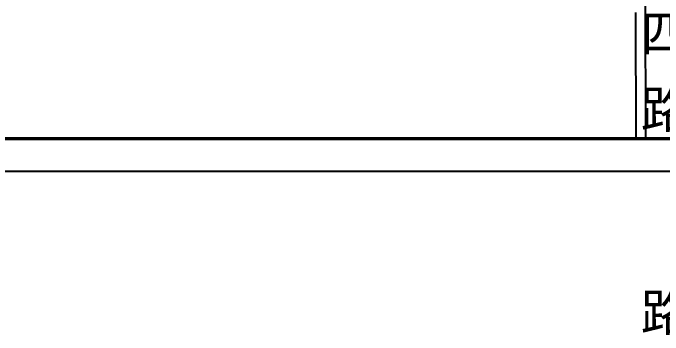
# Model space of a CAD drawing. Header units: metres. Extents: x 497148 to 498044, y 2998751 to 2999627.
# Drawn here: x 497349.2 to 497550.7, y 2998751.4 to 2998851.2 of the extents above; entities that cross this region are included whole.
import ezdxf

# ---------------------------------------------------------------- set-up
doc = ezdxf.new("R2010")
doc.units = ezdxf.units.M
for name, color, linetype in [('RD-侧石线', 5, 'Continuous'), ('RD-红线', 7, 'Continuous'), ('z_图框', 7, 'Continuous'), ('规划路名', 7, 'Continuous')]:
    doc.layers.add(name, color=color, linetype=linetype)
doc.styles.add('DIMHT', font='simhei.ttf', dxfattribs={"width": 0.8})

# ---------------------------------------------------------------- blocks, each defined once
blk = doc.blocks.new('新块')
at = {"layer": 'RD-侧石线', "color": 5, "ltscale": 0.1, "flags": 128}
blk.add_lwpolyline([(497545.39, 2998812.231), (497545.312, 2998855.868)], dxfattribs=at)
at = {"layer": 'RD-红线', "ltscale": 0.1, "flags": 128}
blk.add_lwpolyline([(497542.39, 2998812.231), (497542.32, 2998851.368)], dxfattribs=at)
at = {"layer": 'z_图框'}
blk.add_lwpolyline([(497203.062, 2998802.231), (498044.062, 2998802.231), (498044.062, 2999396.231), (497203.062, 2999396.231)], close=True, dxfattribs=at)
at = {"layer": 'z_图框', "const_width": 1}
blk.add_lwpolyline([(497228.062, 2998812.231), (498034.062, 2998812.231), (498034.062, 2999386.231), (497228.062, 2999386.231)], close=True, dxfattribs=at)
at = {"layer": '规划路名', "style": 'DIMHT'}
blk.add_text('路', height=11.52, rotation=0.11119, dxfattribs=at).set_placement((497543.835, 2998815.503, 222.46))

msp = doc.modelspace()

# ---------------------------------------------------------------- block references
msp.add_blockref('新块', (0, 0))

# ---------------------------------------------------------------- texts
at = {"layer": '规划路名', "style": 'DIMHT'}
for s, p in [('四', (497543.835, 2998839.145, 222.46)), ('路', (497543.835, 2998752.644, 222.46))]:
    msp.add_text(s, height=11.52, rotation=0.11119, dxfattribs=at).set_placement(p)

doc.saveas('drawing.dxf')
